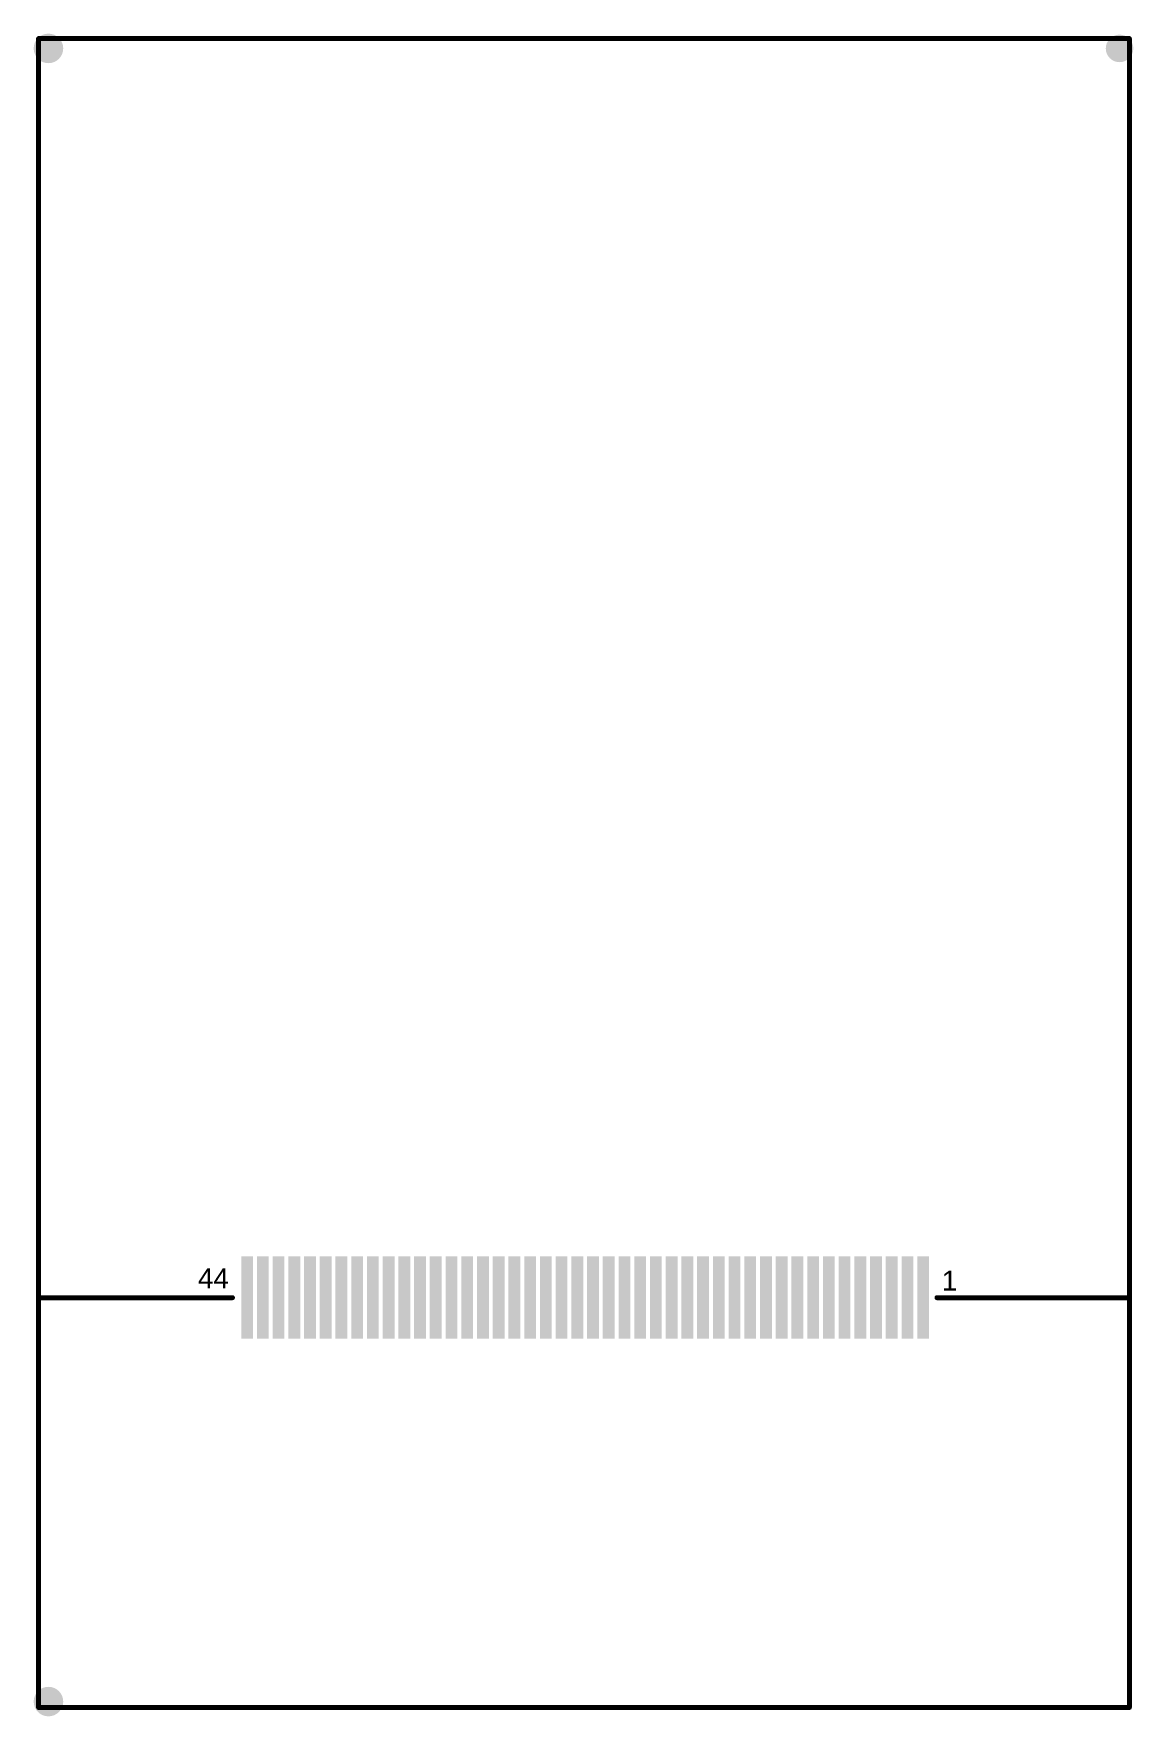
# Model space of a CAD drawing. Header units: inches. Extents: x -0.01 to 2.19, y -0.02 to 3.35.
import ezdxf

# ---------------------------------------------------------------- set-up
doc = ezdxf.new("R2010")
doc.units = ezdxf.units.IN
doc.header["$MEASUREMENT"] = 0
for name, color, linetype in [('Bottom Layer', 5, 'Continuous'), ('Bottom Solder', 6, 'Continuous'), ('Multi-Layer', 9, 'Continuous'), ('Pad Holes', 156, 'Continuous'), ('Top Layer', 1, 'Continuous'), ('Top Overlay', 2, 'Continuous'), ('Top Paste', 8, 'Continuous'), ('Top Solder', 216, 'Continuous')]:
    doc.layers.add(name, color=color, linetype=linetype)
doc.styles.add('Arial', font='', dxfattribs={"height": 0.2})
doc.styles.get('Arial').set_extended_font_data('Arial')

msp = doc.modelspace()

# ---------------------------------------------------------------- hatches: boundary and pattern name
at = {"layer": 'Bottom Layer'}
h = msp.add_hatch(color=5, dxfattribs=at)
edge = h.paths.add_edge_path()
edge.add_arc((0.0197, 3.3252), 0.0256, 0, 360)
h = msp.add_hatch(color=5, dxfattribs=at)
edge = h.paths.add_edge_path()
edge.add_arc((2.1654, 3.3252), 0.0236, 0, 360)
h = msp.add_hatch(color=5, dxfattribs=at)
edge = h.paths.add_edge_path()
edge.add_arc((0.0197, 0.0118), 0.0256, 0, 360)
at = {"layer": 'Bottom Solder'}
h = msp.add_hatch(color=6, dxfattribs=at)
edge = h.paths.add_edge_path()
edge.add_arc((0.0197, 3.3252), 0.0296, 0, 360)
h = msp.add_hatch(color=6, dxfattribs=at)
edge = h.paths.add_edge_path()
edge.add_arc((2.1654, 3.3252), 0.0276, 0, 360)
h = msp.add_hatch(color=6, dxfattribs=at)
edge = h.paths.add_edge_path()
edge.add_arc((0.0197, 0.0118), 0.0296, 0, 360)
at = {"layer": 'Multi-Layer'}
h = msp.add_hatch(color=9, dxfattribs=at)
edge = h.paths.add_edge_path()
edge.add_arc((0.0197, 3.3252), 0.0256, 0, 360)
h = msp.add_hatch(color=9, dxfattribs=at)
edge = h.paths.add_edge_path()
edge.add_arc((2.1654, 3.3252), 0.0236, 0, 360)
h = msp.add_hatch(color=9, dxfattribs=at)
edge = h.paths.add_edge_path()
edge.add_arc((0.0197, 0.0118), 0.0256, 0, 360)
at = {"layer": 'Pad Holes'}
h = msp.add_hatch(color=7, dxfattribs=at)
edge = h.paths.add_edge_path()
edge.add_arc((0.0197, 3.3252), 0.0256, 0, 360)
h = msp.add_hatch(color=7, dxfattribs=at)
edge = h.paths.add_edge_path()
edge.add_arc((2.1654, 3.3252), 0.0236, 0, 360)
h = msp.add_hatch(color=7, dxfattribs=at)
edge = h.paths.add_edge_path()
edge.add_arc((0.0197, 0.0118), 0.0256, 0, 360)
at = {"layer": 'Top Layer'}
h = msp.add_hatch(color=1, dxfattribs=at)
edge = h.paths.add_edge_path()
edge.add_arc((0.0197, 3.3252), 0.0256, 0, 360)
h = msp.add_hatch(color=1, dxfattribs=at)
edge = h.paths.add_edge_path()
edge.add_arc((2.1654, 3.3252), 0.0236, 0, 360)
for points in [[(0.4255, 0.7429), (0.4098, 0.7429), (0.4098, 0.9004), (0.4255, 0.9004)], [(0.457, 0.7429), (0.4413, 0.7429), (0.4413, 0.9004), (0.457, 0.9004)], [(0.4885, 0.7429), (0.4728, 0.7429), (0.4728, 0.9004), (0.4885, 0.9004)], [(0.52, 0.7429), (0.5043, 0.7429), (0.5043, 0.9004), (0.52, 0.9004)], [(0.5515, 0.7429), (0.5358, 0.7429), (0.5358, 0.9004), (0.5515, 0.9004)], [(0.583, 0.7429), (0.5673, 0.7429), (0.5673, 0.9004), (0.583, 0.9004)], [(0.6145, 0.7429), (0.5987, 0.7429), (0.5987, 0.9004), (0.6145, 0.9004)], [(0.646, 0.7429), (0.6302, 0.7429), (0.6302, 0.9004), (0.646, 0.9004)], [(0.6775, 0.7429), (0.6617, 0.7429), (0.6617, 0.9004), (0.6775, 0.9004)], [(0.709, 0.7429), (0.6932, 0.7429), (0.6932, 0.9004), (0.709, 0.9004)], [(0.7405, 0.7429), (0.7247, 0.7429), (0.7247, 0.9004), (0.7405, 0.9004)], [(0.772, 0.7429), (0.7562, 0.7429), (0.7562, 0.9004), (0.772, 0.9004)], [(0.8035, 0.7429), (0.7877, 0.7429), (0.7877, 0.9004), (0.8035, 0.9004)], [(0.835, 0.7429), (0.8192, 0.7429), (0.8192, 0.9004), (0.835, 0.9004)], [(0.8665, 0.7429), (0.8507, 0.7429), (0.8507, 0.9004), (0.8665, 0.9004)], [(0.898, 0.7429), (0.8822, 0.7429), (0.8822, 0.9004), (0.898, 0.9004)], [(0.9295, 0.7429), (0.9137, 0.7429), (0.9137, 0.9004), (0.9295, 0.9004)], [(0.961, 0.7429), (0.9452, 0.7429), (0.9452, 0.9004), (0.961, 0.9004)], [(0.9925, 0.7429), (0.9767, 0.7429), (0.9767, 0.9004), (0.9925, 0.9004)], [(1.0239, 0.7429), (1.0082, 0.7429), (1.0082, 0.9004), (1.0239, 0.9004)], [(1.0554, 0.7429), (1.0397, 0.7429), (1.0397, 0.9004), (1.0554, 0.9004)], [(1.0869, 0.7429), (1.0712, 0.7429), (1.0712, 0.9004), (1.0869, 0.9004)], [(1.1184, 0.7429), (1.1027, 0.7429), (1.1027, 0.9004), (1.1184, 0.9004)], [(1.1499, 0.7429), (1.1342, 0.7429), (1.1342, 0.9004), (1.1499, 0.9004)], [(1.1814, 0.7429), (1.1657, 0.7429), (1.1657, 0.9004), (1.1814, 0.9004)], [(1.2129, 0.7429), (1.1972, 0.7429), (1.1972, 0.9004), (1.2129, 0.9004)], [(1.2444, 0.7429), (1.2287, 0.7429), (1.2287, 0.9004), (1.2444, 0.9004)], [(1.2759, 0.7429), (1.2602, 0.7429), (1.2602, 0.9004), (1.2759, 0.9004)], [(1.3074, 0.7429), (1.2917, 0.7429), (1.2917, 0.9004), (1.3074, 0.9004)], [(1.3389, 0.7429), (1.3232, 0.7429), (1.3232, 0.9004), (1.3389, 0.9004)], [(1.3704, 0.7429), (1.3547, 0.7429), (1.3547, 0.9004), (1.3704, 0.9004)], [(1.4019, 0.7429), (1.3862, 0.7429), (1.3862, 0.9004), (1.4019, 0.9004)], [(1.4334, 0.7429), (1.4176, 0.7429), (1.4176, 0.9004), (1.4334, 0.9004)], [(1.4649, 0.7429), (1.4491, 0.7429), (1.4491, 0.9004), (1.4649, 0.9004)], [(1.4964, 0.7429), (1.4806, 0.7429), (1.4806, 0.9004), (1.4964, 0.9004)], [(1.5279, 0.7429), (1.5121, 0.7429), (1.5121, 0.9004), (1.5279, 0.9004)], [(1.5594, 0.7429), (1.5436, 0.7429), (1.5436, 0.9004), (1.5594, 0.9004)], [(1.5909, 0.7429), (1.5751, 0.7429), (1.5751, 0.9004), (1.5909, 0.9004)], [(1.6224, 0.7429), (1.6066, 0.7429), (1.6066, 0.9004), (1.6224, 0.9004)], [(1.6539, 0.7429), (1.6381, 0.7429), (1.6381, 0.9004), (1.6539, 0.9004)], [(1.6854, 0.7429), (1.6696, 0.7429), (1.6696, 0.9004), (1.6854, 0.9004)], [(1.7169, 0.7429), (1.7011, 0.7429), (1.7011, 0.9004), (1.7169, 0.9004)], [(1.7484, 0.7429), (1.7326, 0.7429), (1.7326, 0.9004), (1.7484, 0.9004)], [(1.7799, 0.7429), (1.7641, 0.7429), (1.7641, 0.9004), (1.7799, 0.9004)]]:
    msp.add_hatch(color=1, dxfattribs=at).paths.add_polyline_path(points)
h = msp.add_hatch(color=1, dxfattribs=at)
edge = h.paths.add_edge_path()
edge.add_arc((0.0197, 0.0118), 0.0256, 0, 360)
at = {"layer": 'Top Paste'}
for points in [[(0.4255, 0.7429), (0.4098, 0.7429), (0.4098, 0.9004), (0.4255, 0.9004)], [(0.457, 0.7429), (0.4413, 0.7429), (0.4413, 0.9004), (0.457, 0.9004)], [(0.4885, 0.7429), (0.4728, 0.7429), (0.4728, 0.9004), (0.4885, 0.9004)], [(0.52, 0.7429), (0.5043, 0.7429), (0.5043, 0.9004), (0.52, 0.9004)], [(0.5515, 0.7429), (0.5358, 0.7429), (0.5358, 0.9004), (0.5515, 0.9004)], [(0.583, 0.7429), (0.5673, 0.7429), (0.5673, 0.9004), (0.583, 0.9004)], [(0.6145, 0.7429), (0.5987, 0.7429), (0.5987, 0.9004), (0.6145, 0.9004)], [(0.646, 0.7429), (0.6302, 0.7429), (0.6302, 0.9004), (0.646, 0.9004)], [(0.6775, 0.7429), (0.6617, 0.7429), (0.6617, 0.9004), (0.6775, 0.9004)], [(0.709, 0.7429), (0.6932, 0.7429), (0.6932, 0.9004), (0.709, 0.9004)], [(0.7405, 0.7429), (0.7247, 0.7429), (0.7247, 0.9004), (0.7405, 0.9004)], [(0.772, 0.7429), (0.7562, 0.7429), (0.7562, 0.9004), (0.772, 0.9004)], [(0.8035, 0.7429), (0.7877, 0.7429), (0.7877, 0.9004), (0.8035, 0.9004)], [(0.835, 0.7429), (0.8192, 0.7429), (0.8192, 0.9004), (0.835, 0.9004)], [(0.8665, 0.7429), (0.8507, 0.7429), (0.8507, 0.9004), (0.8665, 0.9004)], [(0.898, 0.7429), (0.8822, 0.7429), (0.8822, 0.9004), (0.898, 0.9004)], [(0.9295, 0.7429), (0.9137, 0.7429), (0.9137, 0.9004), (0.9295, 0.9004)], [(0.961, 0.7429), (0.9452, 0.7429), (0.9452, 0.9004), (0.961, 0.9004)], [(0.9925, 0.7429), (0.9767, 0.7429), (0.9767, 0.9004), (0.9925, 0.9004)], [(1.0239, 0.7429), (1.0082, 0.7429), (1.0082, 0.9004), (1.0239, 0.9004)], [(1.0554, 0.7429), (1.0397, 0.7429), (1.0397, 0.9004), (1.0554, 0.9004)], [(1.0869, 0.7429), (1.0712, 0.7429), (1.0712, 0.9004), (1.0869, 0.9004)], [(1.1184, 0.7429), (1.1027, 0.7429), (1.1027, 0.9004), (1.1184, 0.9004)], [(1.1499, 0.7429), (1.1342, 0.7429), (1.1342, 0.9004), (1.1499, 0.9004)], [(1.1814, 0.7429), (1.1657, 0.7429), (1.1657, 0.9004), (1.1814, 0.9004)], [(1.2129, 0.7429), (1.1972, 0.7429), (1.1972, 0.9004), (1.2129, 0.9004)], [(1.2444, 0.7429), (1.2287, 0.7429), (1.2287, 0.9004), (1.2444, 0.9004)], [(1.2759, 0.7429), (1.2602, 0.7429), (1.2602, 0.9004), (1.2759, 0.9004)], [(1.3074, 0.7429), (1.2917, 0.7429), (1.2917, 0.9004), (1.3074, 0.9004)], [(1.3389, 0.7429), (1.3232, 0.7429), (1.3232, 0.9004), (1.3389, 0.9004)], [(1.3704, 0.7429), (1.3547, 0.7429), (1.3547, 0.9004), (1.3704, 0.9004)], [(1.4019, 0.7429), (1.3862, 0.7429), (1.3862, 0.9004), (1.4019, 0.9004)], [(1.4334, 0.7429), (1.4176, 0.7429), (1.4176, 0.9004), (1.4334, 0.9004)], [(1.4649, 0.7429), (1.4491, 0.7429), (1.4491, 0.9004), (1.4649, 0.9004)], [(1.4964, 0.7429), (1.4806, 0.7429), (1.4806, 0.9004), (1.4964, 0.9004)], [(1.5279, 0.7429), (1.5121, 0.7429), (1.5121, 0.9004), (1.5279, 0.9004)], [(1.5594, 0.7429), (1.5436, 0.7429), (1.5436, 0.9004), (1.5594, 0.9004)], [(1.5909, 0.7429), (1.5751, 0.7429), (1.5751, 0.9004), (1.5909, 0.9004)], [(1.6224, 0.7429), (1.6066, 0.7429), (1.6066, 0.9004), (1.6224, 0.9004)], [(1.6539, 0.7429), (1.6381, 0.7429), (1.6381, 0.9004), (1.6539, 0.9004)], [(1.6854, 0.7429), (1.6696, 0.7429), (1.6696, 0.9004), (1.6854, 0.9004)], [(1.7169, 0.7429), (1.7011, 0.7429), (1.7011, 0.9004), (1.7169, 0.9004)], [(1.7484, 0.7429), (1.7326, 0.7429), (1.7326, 0.9004), (1.7484, 0.9004)], [(1.7799, 0.7429), (1.7641, 0.7429), (1.7641, 0.9004), (1.7799, 0.9004)]]:
    msp.add_hatch(color=8, dxfattribs=at).paths.add_polyline_path(points)
at = {"layer": 'Top Solder'}
h = msp.add_hatch(color=216, dxfattribs=at)
edge = h.paths.add_edge_path()
edge.add_arc((0.0197, 3.3252), 0.0296, 0, 360)
h = msp.add_hatch(color=216, dxfattribs=at)
edge = h.paths.add_edge_path()
edge.add_arc((2.1654, 3.3252), 0.0276, 0, 360)
for points in [[(0.4295, 0.7389), (0.4058, 0.7389), (0.4058, 0.9044), (0.4295, 0.9044)], [(0.461, 0.7389), (0.4373, 0.7389), (0.4373, 0.9044), (0.461, 0.9044)], [(0.4925, 0.7389), (0.4688, 0.7389), (0.4688, 0.9044), (0.4925, 0.9044)], [(0.524, 0.7389), (0.5003, 0.7389), (0.5003, 0.9044), (0.524, 0.9044)], [(0.5555, 0.7389), (0.5318, 0.7389), (0.5318, 0.9044), (0.5555, 0.9044)], [(0.587, 0.7389), (0.5633, 0.7389), (0.5633, 0.9044), (0.587, 0.9044)], [(0.6185, 0.7389), (0.5947, 0.7389), (0.5947, 0.9044), (0.6185, 0.9044)], [(0.65, 0.7389), (0.6262, 0.7389), (0.6262, 0.9044), (0.65, 0.9044)], [(0.6815, 0.7389), (0.6577, 0.7389), (0.6577, 0.9044), (0.6815, 0.9044)], [(0.713, 0.7389), (0.6892, 0.7389), (0.6892, 0.9044), (0.713, 0.9044)], [(0.7445, 0.7389), (0.7207, 0.7389), (0.7207, 0.9044), (0.7445, 0.9044)], [(0.776, 0.7389), (0.7522, 0.7389), (0.7522, 0.9044), (0.776, 0.9044)], [(0.8075, 0.7389), (0.7837, 0.7389), (0.7837, 0.9044), (0.8075, 0.9044)], [(0.839, 0.7389), (0.8152, 0.7389), (0.8152, 0.9044), (0.839, 0.9044)], [(0.8705, 0.7389), (0.8467, 0.7389), (0.8467, 0.9044), (0.8705, 0.9044)], [(0.902, 0.7389), (0.8782, 0.7389), (0.8782, 0.9044), (0.902, 0.9044)], [(0.9335, 0.7389), (0.9097, 0.7389), (0.9097, 0.9044), (0.9335, 0.9044)], [(0.965, 0.7389), (0.9412, 0.7389), (0.9412, 0.9044), (0.965, 0.9044)], [(0.9965, 0.7389), (0.9727, 0.7389), (0.9727, 0.9044), (0.9965, 0.9044)], [(1.0279, 0.7389), (1.0042, 0.7389), (1.0042, 0.9044), (1.0279, 0.9044)], [(1.0594, 0.7389), (1.0357, 0.7389), (1.0357, 0.9044), (1.0594, 0.9044)], [(1.0909, 0.7389), (1.0672, 0.7389), (1.0672, 0.9044), (1.0909, 0.9044)], [(1.1224, 0.7389), (1.0987, 0.7389), (1.0987, 0.9044), (1.1224, 0.9044)], [(1.1539, 0.7389), (1.1302, 0.7389), (1.1302, 0.9044), (1.1539, 0.9044)], [(1.1854, 0.7389), (1.1617, 0.7389), (1.1617, 0.9044), (1.1854, 0.9044)], [(1.2169, 0.7389), (1.1932, 0.7389), (1.1932, 0.9044), (1.2169, 0.9044)], [(1.2484, 0.7389), (1.2247, 0.7389), (1.2247, 0.9044), (1.2484, 0.9044)], [(1.2799, 0.7389), (1.2562, 0.7389), (1.2562, 0.9044), (1.2799, 0.9044)], [(1.3114, 0.7389), (1.2877, 0.7389), (1.2877, 0.9044), (1.3114, 0.9044)], [(1.3429, 0.7389), (1.3192, 0.7389), (1.3192, 0.9044), (1.3429, 0.9044)], [(1.3744, 0.7389), (1.3507, 0.7389), (1.3507, 0.9044), (1.3744, 0.9044)], [(1.4059, 0.7389), (1.3822, 0.7389), (1.3822, 0.9044), (1.4059, 0.9044)], [(1.4374, 0.7389), (1.4136, 0.7389), (1.4136, 0.9044), (1.4374, 0.9044)], [(1.4689, 0.7389), (1.4451, 0.7389), (1.4451, 0.9044), (1.4689, 0.9044)], [(1.5004, 0.7389), (1.4766, 0.7389), (1.4766, 0.9044), (1.5004, 0.9044)], [(1.5319, 0.7389), (1.5081, 0.7389), (1.5081, 0.9044), (1.5319, 0.9044)], [(1.5634, 0.7389), (1.5396, 0.7389), (1.5396, 0.9044), (1.5634, 0.9044)], [(1.5949, 0.7389), (1.5711, 0.7389), (1.5711, 0.9044), (1.5949, 0.9044)], [(1.6264, 0.7389), (1.6026, 0.7389), (1.6026, 0.9044), (1.6264, 0.9044)], [(1.6579, 0.7389), (1.6341, 0.7389), (1.6341, 0.9044), (1.6579, 0.9044)], [(1.6894, 0.7389), (1.6656, 0.7389), (1.6656, 0.9044), (1.6894, 0.9044)], [(1.7209, 0.7389), (1.6971, 0.7389), (1.6971, 0.9044), (1.7209, 0.9044)], [(1.7524, 0.7389), (1.7286, 0.7389), (1.7286, 0.9044), (1.7524, 0.9044)], [(1.7839, 0.7389), (1.7601, 0.7389), (1.7601, 0.9044), (1.7839, 0.9044)]]:
    msp.add_hatch(color=216, dxfattribs=at).paths.add_polyline_path(points)
h = msp.add_hatch(color=216, dxfattribs=at)
edge = h.paths.add_edge_path()
edge.add_arc((0.0197, 0.0118), 0.0296, 0, 360)

# ---------------------------------------------------------------- linework, layer by layer
at = {"layer": 'Top Overlay'}
for points in [[(0, 0, 0.01, 0.01, 0), (0, 3.3449, 0.01, 0.01, 0)], [(0, 3.3449, 0.01, 0.01, 0), (2.185, 3.3449, 0.01, 0.01, 0)], [(2.185, 0, 0.01, 0.01, 0), (2.185, 3.3449, 0.01, 0.01, 0)], [(-0.0005, 0.8213, 0.01, 0.01, 0), (0.3883, 0.8213, 0.01, 0.01, 0)], [(1.7997, 0.8213, 0.01, 0.01, 0), (2.1816, 0.8213, 0.01, 0.01, 0)], [(0, 0, 0.01, 0.01, 0), (2.185, 0, 0.01, 0.01, 0)]]:
    msp.add_lwpolyline(points, format="xyseb", dxfattribs=at)
for points in [[(-0.0025, 3.3449, 0.005, 0.005, 1), (0.0025, 3.3449, 0.005, 0.005, 1)], [(-0.0025, 3.3449, 0.005, 0.005, 1), (0.0025, 3.3449, 0.005, 0.005, 1)], [(2.1825, 3.3449, 0.005, 0.005, 1), (2.1875, 3.3449, 0.005, 0.005, 1)], [(2.1825, 3.3449, 0.005, 0.005, 1), (2.1875, 3.3449, 0.005, 0.005, 1)], [(-0.003, 0.8213, 0.005, 0.005, 1), (0.002, 0.8213, 0.005, 0.005, 1)], [(0.3858, 0.8213, 0.005, 0.005, 1), (0.3908, 0.8213, 0.005, 0.005, 1)], [(1.7972, 0.8213, 0.005, 0.005, 1), (1.8022, 0.8213, 0.005, 0.005, 1)], [(2.1791, 0.8213, 0.005, 0.005, 1), (2.1841, 0.8213, 0.005, 0.005, 1)], [(-0.0025, 0, 0.005, 0.005, 1), (0.0025, 0, 0.005, 0.005, 1)], [(-0.0025, 0, 0.005, 0.005, 1), (0.0025, 0, 0.005, 0.005, 1)], [(2.1825, 0, 0.005, 0.005, 1), (2.1875, 0, 0.005, 0.005, 1)], [(2.1825, 0, 0.005, 0.005, 1), (2.1875, 0, 0.005, 0.005, 1)]]:
    msp.add_lwpolyline(points, format="xyseb", close=True, dxfattribs=at)

# ---------------------------------------------------------------- texts
at = {"layer": 'Top Overlay', "style": 'Arial'}
for s, p in [('44', (0.3191, 0.8403)), ('1', (1.8093, 0.8355))]:
    msp.add_text(s, height=0.04, rotation=360, dxfattribs=at).set_placement(p)

doc.saveas('drawing.dxf')
